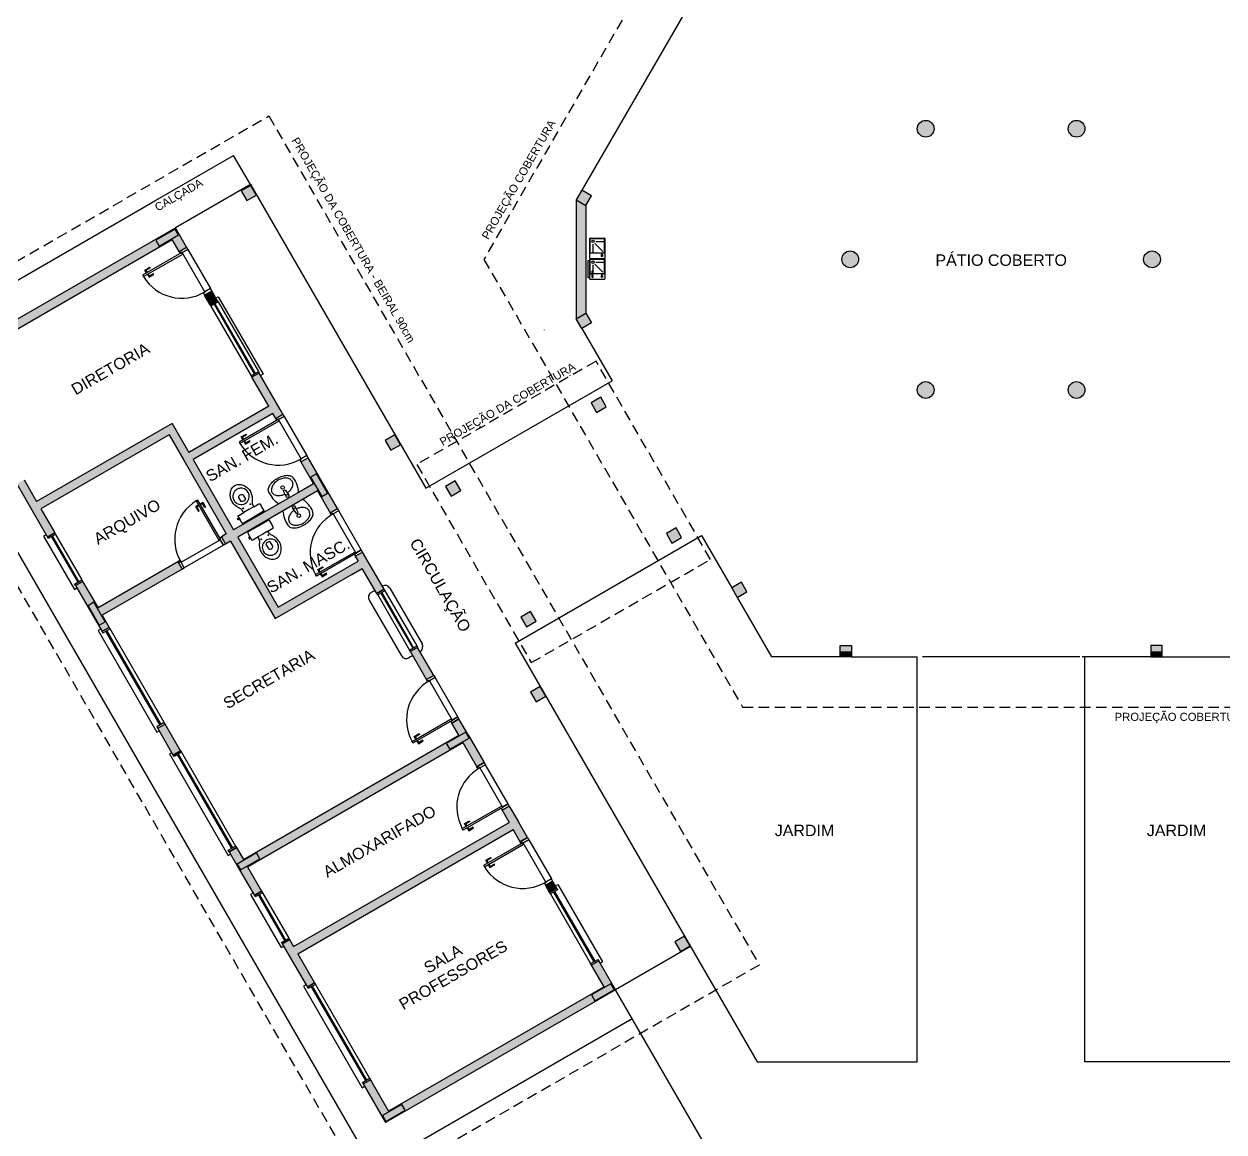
# Model space of a CAD drawing. Extents: x 247 to 523, y 32 to 113.
# Drawn here: x 450.01 to 471.48, y 50.44 to 70.27 of the extents above; entities that cross this region are included whole.
import ezdxf

# ---------------------------------------------------------------- set-up
doc = ezdxf.new("R2010")
doc.units = 0
doc.header["$LTSCALE"] = 0.005
doc.linetypes.add('HIDDEN', pattern=[9.525, 6.35, -3.175])
doc.linetypes.add('TRACEJADO_G', pattern=[0.375, 0.25, -0.125])
for name, color, linetype in [('A-COTAS', 1, 'CONTINUOUS'), ('A-JANEL', 3, 'CONTINUOUS'), ('A-PARED', 5, 'CONTINUOUS'), ('A-PARED-PISOS', 2, 'CONTINUOUS'), ('A-PAREDE', 5, 'CONTINUOUS'), ('A-PISOS', 2, 'CONTINUOUS'), ('A-PISOS-CTEL', 2, 'TRACEJADO_G'), ('A-PISOS-NIVEL', 1, 'CONTINUOUS'), ('A-PORTA', 3, 'CONTINUOUS'), ('A-PROJCOBERTURA', 7, 'HIDDEN'), ('A-SOLEIRA', 1, 'CONTINUOUS'), ('ARQ-ALV-CORTE', 5, 'CONTINUOUS'), ('ARQ-ESQ-VISTA1', 2, 'CONTINUOUS'), ('ARQ-TXT-1_050', 2, 'CONTINUOUS'), ('ARQ-TXT-1_075', 2, 'CONTINUOUS')]:
    doc.layers.add(name, color=color, linetype=linetype)
doc.styles.add('ESC-50-A20', font='arial.ttf', dxfattribs={"height": 0.1})

msp = doc.modelspace()

# ---------------------------------------------------------------- hatches: boundary and pattern name
at = {"layer": 'A-COTAS'}
h = msp.add_hatch(color=253, dxfattribs=at)
h.set_gradient(color1=(173, 173, 173), color2=(173, 173, 173))
h.paths.add_polyline_path([(474.95948, 64.9573), (474.84401, 64.9573), (474.82288, 64.92069), (474.95948, 64.84183)])
h.paths.add_polyline_path([(475.07495, 64.9573), (474.95948, 64.9573), (474.95948, 64.84183), (474.99609, 64.82069)])
h.paths.add_polyline_path([(474.95948, 65.07277), (474.95948, 64.9573), (475.07495, 64.9573), (475.09609, 64.9939)])
h.paths.add_polyline_path([(474.95948, 65.07277), (474.92288, 65.0939), (474.84401, 64.9573), (474.95948, 64.9573)])
h.paths.add_polyline_path([(475.07495, 67.1573), (474.95948, 67.1573), (474.95948, 67.04183), (475.09609, 67.12069)])
h.paths.add_polyline_path([(474.99609, 67.2939), (474.95948, 67.27277), (474.95948, 67.1573), (475.07495, 67.1573)])
h.paths.add_polyline_path([(474.95948, 67.27277), (474.82288, 67.1939), (474.84401, 67.1573), (474.95948, 67.1573)])
h.paths.add_polyline_path([(474.95948, 67.1573), (474.84401, 67.1573), (474.92288, 67.02069), (474.95948, 67.04183)])
h.paths.add_polyline_path([(472.31626, 71.9355), (472.29512, 71.9721), (472.17965, 71.9721), (472.17965, 71.85663)])
h.paths.add_polyline_path([(472.21626, 72.10871), (472.17965, 72.08757), (472.17965, 71.9721), (472.29512, 71.9721)])
h.paths.add_polyline_path([(472.17965, 72.08757), (472.04305, 72.00871), (472.06418, 71.9721), (472.17965, 71.9721)])
h.paths.add_polyline_path([(472.17965, 71.9721), (472.06418, 71.9721), (472.14305, 71.8355), (472.17965, 71.85663)])
h.paths.add_polyline_path([(470.3744, 73.0721), (470.2744, 73.0721), (470.2744, 72.9721), (470.3744, 72.9721)])
h.paths.add_polyline_path([(470.2744, 73.0721), (470.1744, 73.0721), (470.1744, 72.9721), (470.2744, 72.9721)])
h.paths.add_polyline_path([(470.2744, 73.1721), (470.1744, 73.1721), (470.1744, 73.0721), (470.2744, 73.0721)])
h.paths.add_polyline_path([(470.3744, 73.1721), (470.2744, 73.1721), (470.2744, 73.0721), (470.3744, 73.0721)])
h.paths.add_polyline_path([(464.81474, 73.0721), (464.71474, 73.0721), (464.71474, 72.9721), (464.81474, 72.9721)])
h.paths.add_polyline_path([(464.81474, 73.1721), (464.71474, 73.1721), (464.71474, 73.0721), (464.81474, 73.0721)])
h.paths.add_polyline_path([(464.71474, 73.1721), (464.61474, 73.1721), (464.61474, 73.0721), (464.71474, 73.0721)])
h.paths.add_polyline_path([(464.71474, 73.0721), (464.61474, 73.0721), (464.61474, 72.9721), (464.71474, 72.9721)])
h.paths.add_polyline_path([(462.92495, 71.9721), (462.80948, 71.9721), (462.80948, 71.85663), (462.84609, 71.8355)])
h.paths.add_polyline_path([(462.80948, 72.08757), (462.80948, 71.9721), (462.92495, 71.9721), (462.94609, 72.00871)])
h.paths.add_polyline_path([(462.80948, 72.08757), (462.77288, 72.10871), (462.69401, 71.9721), (462.80948, 71.9721)])
h.paths.add_polyline_path([(462.80948, 71.9721), (462.69401, 71.9721), (462.67288, 71.9355), (462.80948, 71.85663)])
h.paths.add_polyline_path([(460.14512, 67.1573), (460.02965, 67.1573), (460.02965, 67.04183), (460.06626, 67.02069)])
h.paths.add_polyline_path([(460.16626, 67.1939), (460.02965, 67.27277), (460.02965, 67.1573), (460.14512, 67.1573)])
h.paths.add_polyline_path([(460.02965, 67.27277), (459.99305, 67.2939), (459.91418, 67.1573), (460.02965, 67.1573)])
h.paths.add_polyline_path([(460.02965, 67.1573), (459.91418, 67.1573), (459.89305, 67.12069), (460.02965, 67.04183)])
h.paths.add_polyline_path([(460.14512, 64.9573), (460.02965, 64.9573), (460.02965, 64.84183), (460.16626, 64.92069)])
h.paths.add_polyline_path([(460.06626, 65.0939), (460.02965, 65.07277), (460.02965, 64.9573), (460.14512, 64.9573)])
h.paths.add_polyline_path([(460.02965, 65.07277), (459.89305, 64.9939), (459.91418, 64.9573), (460.02965, 64.9573)])
h.paths.add_polyline_path([(460.02965, 64.9573), (459.91418, 64.9573), (459.99305, 64.82069), (460.02965, 64.84183)])
h = msp.add_hatch(color=253, dxfattribs=at)
h.set_gradient(color1=(173, 173, 173), color2=(173, 173, 173))
h.paths.add_polyline_path([(464.94457, 66.0573, 0.4060998), (464.79873, 66.20724, 0.01389157), (464.79457, 66.0573, 0.01389157), (464.79873, 65.90735, 0.4060998)])
h.paths.add_polyline_path([(464.79457, 66.0573, -0.01389157), (464.79873, 66.20724, 0.14831685), (464.71474, 66.18429), (464.71474, 65.9303, 0.14831685), (464.79873, 65.90735, -0.01389157)])
h.paths.add_polyline_path([(464.71474, 66.18429, 0.25790103), (464.64457, 66.0573, 0.25790103), (464.71474, 65.9303)])
h.paths.add_polyline_path([(466.29457, 68.39557, 0.12459312), (466.27651, 68.46693, 0.0277885), (466.0168, 68.31699, 0.75635062)])
h.paths.add_polyline_path([(465.99457, 68.39557, 0.1387248), (466.0168, 68.31699, -0.0277885), (466.27651, 68.46693, 0.77842098)])
h.paths.add_polyline_path([(468.71263, 68.46693, 0.12459312), (468.69457, 68.39557, 0.75635062), (468.97234, 68.31699, 0.0277885)])
h.paths.add_polyline_path([(468.71263, 68.46693, -0.0277885), (468.97234, 68.31699, 0.1387248), (468.99457, 68.39557, 0.77842098)])
h.paths.add_polyline_path([(470.19457, 66.0573, 0.01389157), (470.1904, 66.20724, 0.4060998), (470.04457, 66.0573, 0.4060998), (470.1904, 65.90735, 0.01389157)])
h.paths.add_polyline_path([(470.2744, 66.18429), (470.2744, 65.9303, 0.25790103), (470.34457, 66.0573, 0.25790103)])
h.paths.add_polyline_path([(470.2744, 66.18429, 0.14831685), (470.1904, 66.20724, -0.01389157), (470.19457, 66.0573, -0.01389157), (470.1904, 65.90735, 0.14831685), (470.2744, 65.9303)])
h = msp.add_hatch(color=253, dxfattribs=at)
h.set_gradient(color1=(173, 173, 173), color2=(173, 173, 173))
h.paths.add_polyline_path([(453.89556, 67.28185), (453.99556, 67.10865), (454.16877, 67.20865), (454.06877, 67.38185)])
h = msp.add_hatch(color=253, dxfattribs=at)
h.set_gradient(color1=(173, 173, 173), color2=(173, 173, 173))
h.paths.add_polyline_path([(460.06626, 67.02069), (459.89305, 67.12069), (459.89305, 64.9939), (460.06626, 65.0939)])
h = msp.add_hatch(color=253, dxfattribs=at)
h.set_gradient(color1=(173, 173, 173), color2=(173, 173, 173))
h.paths.add_polyline_path([(452.66402, 66.41494), (452.78902, 66.19843), (452.91893, 66.27343), (452.71893, 66.61984), (448.60531, 64.24484), (448.88031, 63.76853), (449.01021, 63.84353), (448.81021, 64.18994)])
h.paths.add_polyline_path([(449.03221, 64.33543), (448.6858, 64.13543), (448.6258, 64.23935), (448.97221, 64.43935)], flags=16)
h.paths.add_polyline_path([(452.36703, 66.39935), (452.71344, 66.59935), (452.77344, 66.49543), (452.42703, 66.29543)], flags=16)
h = msp.add_hatch(color=253, dxfattribs=at)
h.set_gradient(color1=(173, 173, 173), color2=(173, 173, 173))
h.paths.add_polyline_path([(456.83221, 50.82543), (456.80221, 50.8774), (456.4558, 50.6774), (456.4858, 50.62543)])
h.paths.add_polyline_path([(456.80221, 50.8774), (456.77221, 50.92936), (456.4258, 50.72936), (456.4558, 50.6774)])
h.paths.add_polyline_path([(460.57344, 52.98543), (460.54344, 53.0374), (460.19703, 52.8374), (460.22703, 52.78543)])
h.paths.add_polyline_path([(460.54344, 53.0374), (460.51344, 53.08936), (460.16703, 52.88936), (460.19703, 52.8374)])
h.paths.add_polyline_path([(457.97344, 57.48877), (457.94344, 57.54073), (457.59703, 57.34073), (457.62703, 57.28877)])
h.paths.add_polyline_path([(457.94344, 57.54073), (457.91344, 57.59269), (457.56703, 57.39269), (457.59703, 57.34073)])
h.paths.add_polyline_path([(454.23221, 55.32877), (454.20221, 55.38073), (453.8558, 55.18073), (453.8858, 55.12877)])
h.paths.add_polyline_path([(454.20221, 55.38073), (454.17221, 55.43269), (453.8258, 55.23269), (453.8558, 55.18073)])
h.paths.add_polyline_path([(451.36059, 59.74456), (451.25666, 59.68456), (451.35666, 59.51135), (451.46059, 59.57135)])
h.paths.add_polyline_path([(451.26059, 59.91777), (451.15666, 59.85777), (451.25666, 59.68456), (451.36059, 59.74456)])
h.paths.add_polyline_path([(449.03221, 64.33543), (449.00221, 64.38739), (448.6558, 64.18739), (448.6858, 64.13543)])
h.paths.add_polyline_path([(449.00221, 64.38739), (448.97221, 64.43935), (448.6258, 64.23935), (448.6558, 64.18739)])
h.paths.add_polyline_path([(452.77344, 66.49543), (452.74344, 66.54739), (452.39703, 66.34739), (452.42703, 66.29543)])
h.paths.add_polyline_path([(452.74344, 66.54739), (452.71344, 66.59935), (452.36703, 66.39935), (452.39703, 66.34739)])
h = msp.add_hatch(color=253, dxfattribs=at)
h.set_gradient(color1=(173, 173, 173), color2=(173, 173, 173))
h.paths.add_polyline_path([(453.36893, 65.49401), (453.23902, 65.41901), (453.33902, 65.24581), (453.46893, 65.32081)])
h = msp.add_hatch(color=253, dxfattribs=at)
h.set_gradient(color1=(173, 173, 173), color2=(173, 173, 173))
h.paths.add_polyline_path([(454.08902, 63.94677), (454.21893, 64.02177), (454.64393, 63.28565), (454.51402, 63.21065), (454.46402, 63.29725), (453.03508, 62.47225), (453.76008, 61.21651), (455.18902, 62.04151), (454.96402, 62.43122), (455.09393, 62.50622), (455.61893, 61.5969), (455.48902, 61.5219), (455.26402, 61.91161), (453.83508, 61.08661), (454.56008, 59.83087), (455.98902, 60.65587), (455.93902, 60.74247), (456.06893, 60.81747), (456.45393, 60.15063), (456.32402, 60.07563), (456.06402, 60.52597), (454.50518, 59.62597), (453.70518, 61.01161), (453.61858, 60.96161), (453.54358, 61.09151), (453.63018, 61.14151), (452.60518, 62.91686), (450.31021, 61.59186), (450.56021, 61.15885), (450.43031, 61.08385), (449.88031, 62.03648), (450.01093, 62.11023), (450.23521, 61.72177), (452.66008, 63.12177), (452.96008, 62.60215), (454.38902, 63.42715)])
h = msp.add_hatch(color=253, dxfattribs=at)
h.set_gradient(color1=(173, 173, 173), color2=(173, 173, 173))
h.paths.add_polyline_path([(466.0168, 63.79761, 0.0277885), (466.27651, 63.64767, 0.12459312), (466.29457, 63.71903, 0.75635062)])
h.paths.add_polyline_path([(466.0168, 63.79761, 0.1387248), (465.99457, 63.71903, 0.77842098), (466.27651, 63.64767, -0.0277885)])
h = msp.add_hatch(color=253, dxfattribs=at)
h.set_gradient(color1=(173, 173, 173), color2=(173, 173, 173))
h.paths.add_polyline_path([(468.97234, 63.79761, 0.75635062), (468.69457, 63.71903, 0.12459312), (468.71263, 63.64767, 0.0277885)])
h.paths.add_polyline_path([(468.99457, 63.71903, 0.1387248), (468.97234, 63.79761, -0.0277885), (468.71263, 63.64767, 0.77842098)])
h = msp.add_hatch(color=253, dxfattribs=at)
h.set_gradient(color1=(173, 173, 173), color2=(173, 173, 173))
h.paths.add_polyline_path([(460.3295, 63.59013), (460.1563, 63.49013), (460.2563, 63.31693), (460.4295, 63.41693)])
h = msp.add_hatch(color=253, dxfattribs=at)
h.set_gradient(color1=(173, 173, 173), color2=(173, 173, 173))
h.paths.add_polyline_path([(456.47556, 62.81316), (456.57556, 62.63996), (456.74877, 62.73996), (456.64877, 62.91316)])
h = msp.add_hatch(color=253, dxfattribs=at)
h.set_gradient(color1=(173, 173, 173), color2=(173, 173, 173))
h.paths.add_polyline_path([(457.7267, 62.09014), (457.5535, 61.99014), (457.6535, 61.81694), (457.8267, 61.91694)])
h = msp.add_hatch(color=253, dxfattribs=at)
h.set_gradient(color1=(173, 173, 173), color2=(173, 173, 173))
h.paths.add_polyline_path([(461.67766, 61.2508), (461.50445, 61.1508), (461.60445, 60.9776), (461.77766, 61.0776)])
h = msp.add_hatch(color=253, dxfattribs=at)
h.set_gradient(color1=(173, 173, 173), color2=(173, 173, 173))
h.paths.add_polyline_path([(452.83915, 60.51161), (452.76415, 60.64151), (451.33521, 59.81651), (451.06021, 60.29283), (450.93031, 60.21783), (451.40531, 59.3951), (451.53521, 59.4701), (451.41021, 59.68661)])
h = msp.add_hatch(color=253, dxfattribs=at)
h.set_gradient(color1=(173, 173, 173), color2=(173, 173, 173))
h.paths.add_polyline_path([(462.84609, 60.27909), (462.75948, 60.22909), (462.85948, 60.05589), (462.94609, 60.10589)])
h.paths.add_polyline_path([(462.75948, 60.22909), (462.67288, 60.17909), (462.77288, 60.00589), (462.85948, 60.05589)])
h.paths.add_polyline_path([(464.81474, 59.14249), (464.61474, 59.14249), (464.61474, 59.04249), (464.81474, 59.04249)])
h = msp.add_hatch(color=253, dxfattribs=at)
h.set_gradient(color1=(173, 173, 173), color2=(173, 173, 173))
h.paths.add_polyline_path([(472.22965, 60.22909), (472.14305, 60.27909), (472.04305, 60.10589), (472.12965, 60.05589)])
h.paths.add_polyline_path([(472.31626, 60.17909), (472.22965, 60.22909), (472.12965, 60.05589), (472.21626, 60.00589)])
h.paths.add_polyline_path([(470.3744, 59.14249), (470.1744, 59.14249), (470.1744, 59.04249), (470.3744, 59.04249)])
h = msp.add_hatch(color=253, dxfattribs=at)
h.set_gradient(color1=(173, 173, 173), color2=(173, 173, 173))
h.paths.add_polyline_path([(459.07525, 59.75227), (458.90204, 59.65227), (459.00204, 59.47907), (459.17525, 59.57907)])
h = msp.add_hatch(color=253, dxfattribs=at)
h.set_gradient(color1=(173, 173, 173), color2=(173, 173, 173))
h.paths.add_polyline_path([(457.05393, 59.1114), (456.92402, 59.0364), (457.21402, 58.53411), (457.34393, 58.60911)])
h = msp.add_hatch(color=251, dxfattribs=at)
h.set_gradient(color1=(173, 173, 173), color2=(173, 173, 173))
h.paths.add_polyline_path([(464.81474, 59.04249), (464.61474, 59.04249), (464.61474, 58.94249), (464.81474, 58.94249)])
h = msp.add_hatch(color=253, dxfattribs=at)
h.set_gradient(color1=(173, 173, 173), color2=(173, 173, 173))
h.paths.add_polyline_path([(470.3744, 59.04249), (470.1744, 59.04249), (470.1744, 58.94249), (470.3744, 58.94249)])
h = msp.add_hatch(color=253, dxfattribs=at)
h.set_gradient(color1=(173, 173, 173), color2=(173, 173, 173))
h.paths.add_polyline_path([(459.07556, 58.30983), (459.17556, 58.13663), (459.34877, 58.23663), (459.24877, 58.40983)])
h = msp.add_hatch(color=253, dxfattribs=at)
h.set_gradient(color1=(173, 173, 173), color2=(173, 173, 173))
h.paths.add_polyline_path([(457.66402, 57.75469), (457.79393, 57.82969), (458.24393, 57.05026), (458.11402, 56.97526), (457.86402, 57.40828), (454.01021, 55.18328), (454.26271, 54.74593), (454.13281, 54.67093), (453.68156, 55.45252), (453.80396, 55.54051), (453.93521, 55.31318), (457.78902, 57.53818)])
h = msp.add_hatch(color=253, dxfattribs=at)
h.set_gradient(color1=(173, 173, 173), color2=(173, 173, 173))
h.paths.add_polyline_path([(452.53521, 57.73805), (452.40531, 57.66305), (452.68156, 57.18457), (452.81146, 57.25957)])
h = msp.add_hatch(color=253, dxfattribs=at)
h.set_gradient(color1=(173, 173, 173), color2=(173, 173, 173))
h.paths.add_polyline_path([(458.69393, 56.27084), (458.56402, 56.19584), (458.68902, 55.97933), (454.83521, 53.75433), (454.76271, 53.87991), (454.63281, 53.80491), (455.08031, 53.02981), (455.21021, 53.10481), (454.91021, 53.62443), (458.76402, 55.84943), (458.88902, 55.63292), (459.01893, 55.70792)])
h = msp.add_hatch(color=253, dxfattribs=at)
h.set_gradient(color1=(173, 173, 173), color2=(173, 173, 173))
h.paths.add_polyline_path([(459.46893, 54.9285), (459.33902, 54.8535), (459.41402, 54.7236), (459.54393, 54.7986)])
h = msp.add_hatch(color=253, dxfattribs=at)
h.set_gradient(color1=(173, 173, 173), color2=(173, 173, 173))
h.paths.add_polyline_path([(461.65556, 53.84114), (461.75556, 53.66793), (461.92877, 53.76793), (461.82877, 53.94114)])
h = msp.add_hatch(color=253, dxfattribs=at)
h.set_gradient(color1=(173, 173, 173), color2=(173, 173, 173))
h.paths.add_polyline_path([(460.16402, 53.42456), (460.29393, 53.49956), (460.59393, 52.97994), (456.48031, 50.60494), (456.08031, 51.29776), (456.20271, 51.38575), (456.53521, 50.80985), (460.38902, 53.03485)])
at = {"layer": 'ARQ-ALV-CORTE'}
h = msp.add_hatch(color=253, dxfattribs=at)
h.dxf.hatch_style = 1
h.paths.add_polyline_path([(455.34344, 62.04406), (455.23951, 61.98406), (455.33951, 61.81085), (455.44344, 61.87085)])
h.paths.add_polyline_path([(455.24344, 62.21727), (455.13951, 62.15727), (455.23951, 61.98406), (455.34344, 62.04406)])

# ---------------------------------------------------------------- linework, layer by layer
at = {"layer": 'A-COTAS', "color": 253}
msp.add_line((452.76415, 60.64151), (451.33521, 59.81651), dxfattribs=at)
at = {"layer": 'A-COTAS', "color": 251}
msp.add_lwpolyline([(453.8258, 55.23269), (453.8858, 55.12877), (454.23221, 55.32877), (454.17221, 55.43269)], close=True, dxfattribs=at)
at = {"layer": 'A-COTAS', "color": 253}
msp.add_circle((470.19457, 66.0573), 0.15, dxfattribs=at)
at = {"layer": 'A-JANEL', "color": 251}
for p, q in [((454.21893, 64.02177), (454.08902, 63.94677)), ((454.21893, 64.02177), (454.08902, 63.94677)), ((457.05393, 59.1114), (456.92402, 59.0364)), ((457.05393, 59.1114), (456.92402, 59.0364)), ((460.29393, 53.49956), (460.16402, 53.42456))]:
    msp.add_line(p, q, dxfattribs=at)
msp.add_arc((459.02626, 64.71523), 0.01, 180, 210, dxfattribs=at)
at = {"layer": 'A-PARED', "color": 251}
for p, q in [((448.60531, 64.24484), (452.71893, 66.61984)), ((452.91893, 66.27343), (452.71893, 66.61984)), ((448.81021, 64.18994), (452.66402, 66.41494)), ((452.78902, 66.19843), (452.66402, 66.41494)), ((452.78902, 66.19843), (452.91893, 66.27343)), ((452.78902, 66.19843), (452.91893, 66.27343)), ((453.23902, 65.41901), (453.36893, 65.49401)), ((453.23902, 65.41901), (453.36893, 65.49401)), ((453.46893, 65.32081), (453.36893, 65.49401)), ((453.33902, 65.24581), (453.23902, 65.41901)), ((453.33902, 65.24581), (453.46893, 65.32081)), ((454.59393, 63.37225), (454.21893, 64.02177)), ((454.38902, 63.42715), (454.08902, 63.94677)), ((452.66008, 63.12177), (450.23521, 61.72177)), ((452.60518, 62.91686), (450.31021, 61.59186)), ((452.60518, 62.91686), (452.86768, 62.4622)), ((452.66008, 63.12177), (452.96008, 62.60215)), ((452.86768, 62.4622), (453.63018, 61.14151)), ((450.01093, 62.11023, 1.88967), (450.23521, 61.72177)), ((449.88031, 62.03648), (450.43031, 61.08385, -0.84825)), ((450.31021, 61.59186), (450.56021, 61.15885)), ((453.70518, 61.01161), (454.50518, 59.62597)), ((453.83508, 61.08661), (454.56008, 59.83087)), ((455.93902, 60.74247), (456.06893, 60.81747)), ((455.93902, 60.74247), (456.06893, 60.81747)), ((456.45393, 60.15063), (456.06893, 60.81747)), ((452.76415, 60.64151), (452.83915, 60.51161)), ((454.56008, 59.83087), (455.98902, 60.65587)), ((452.83915, 60.51161), (451.41021, 59.68661)), ((454.50518, 59.62597), (456.06402, 60.52597)), ((455.87777, 60.41843), (456.06402, 60.52597)), ((456.32402, 60.07563), (456.06402, 60.52597)), ((450.93031, 60.21783, -0.84825), (451.40656, 59.39294)), ((451.06021, 60.29283, -0.84825), (451.33521, 59.81651)), ((456.32402, 60.07563), (456.45393, 60.15063)), ((451.41021, 59.68661), (451.53521, 59.4701)), ((457.34393, 58.60911), (457.05393, 59.1114)), ((457.21402, 58.53411), (456.92402, 59.0364)), ((457.21402, 58.53411), (457.34393, 58.60911)), ((457.66402, 57.75469), (457.79393, 57.82969)), ((457.95643, 57.54823), (457.79393, 57.82969)), ((457.78902, 57.53818), (457.66402, 57.75469)), ((457.95643, 57.54823), (458.24393, 57.05026)), ((453.93521, 55.31318), (457.78902, 57.53818)), ((454.01021, 55.18328), (457.86402, 57.40828)), ((457.86402, 57.40828), (458.11402, 56.97526)), ((458.11402, 56.97526), (458.24393, 57.05026)), ((458.56402, 56.19584), (458.69393, 56.27084)), ((458.69393, 56.27084), (458.85643, 55.98938)), ((458.56402, 56.19584), (458.68902, 55.97933)), ((454.83521, 53.75433), (458.68902, 55.97933)), ((454.91021, 53.62443), (458.76402, 55.84943)), ((458.88902, 55.63292), (458.76402, 55.84943)), ((459.01893, 55.70792), (458.85643, 55.98938)), ((458.88902, 55.63292), (459.01893, 55.70792)), ((453.68156, 55.45252), (453.84281, 55.17323)), ((453.81146, 55.52752), (453.93521, 55.31318)), ((454.01021, 55.18328), (454.26271, 54.74593, 0.72828)), ((453.84281, 55.17323), (454.13281, 54.67093, 0.72828)), ((459.33902, 54.8535), (459.46893, 54.9285)), ((459.41402, 54.7236), (459.33902, 54.8535)), ((459.54393, 54.7986), (459.46893, 54.9285)), ((454.63281, 53.80491, 0.72828), (455.08031, 53.02981)), ((454.76271, 53.87991, 0.72828), (454.83521, 53.75433)), ((454.91021, 53.62443), (455.21021, 53.10481)), ((460.59393, 52.97994), (460.29393, 53.49956)), ((460.38902, 53.03485), (460.16402, 53.42456)), ((460.38902, 53.03485), (456.53521, 50.80985)), ((460.59393, 52.97994), (456.48031, 50.60494)), ((456.21021, 51.37276), (456.53521, 50.80985)), ((456.08031, 51.29776), (456.48031, 50.60494))]:
    msp.add_line(p, q, dxfattribs=at)
for points in [[(453.89556, 67.28185), (453.99556, 67.10865), (454.16877, 67.20865), (454.06877, 67.38185)], [(456.47556, 62.81316), (456.57556, 62.63996), (456.74877, 62.73996), (456.64877, 62.91316)], [(459.07556, 58.30983), (459.17556, 58.13663), (459.34877, 58.23663), (459.24877, 58.40983)], [(461.65556, 53.84114), (461.75556, 53.66793), (461.92877, 53.76793), (461.82877, 53.94114)]]:
    msp.add_lwpolyline(points, close=True, dxfattribs=at)
at = {"layer": 'A-PARED-PISOS', "color": 251}
for p, q in [((454.06127, 67.39484), (452.71893, 66.61984)), ((454.06127, 67.39484), (457.19877, 61.96053)), ((458.79877, 59.18925), (461.93627, 53.75494)), ((461.93627, 53.75494), (460.59393, 52.97994))]:
    msp.add_line(p, q, dxfattribs=at)
at = {"layer": 'A-PAREDE', "color": 251}
for p, q in [((453.46893, 65.32081), (453.33902, 65.24581)), ((453.46893, 65.32081), (453.33902, 65.24581)), ((454.21893, 64.02177), (454.08902, 63.94677)), ((454.21893, 64.02177), (454.08902, 63.94677)), ((450.43031, 61.08385, -0.84825), (450.56021, 61.15885, -0.84825)), ((450.56021, 61.15885, -0.84825), (450.43031, 61.08385, -0.84825)), ((450.93031, 60.21783, -0.84825), (451.06021, 60.29283, -0.84825)), ((451.06021, 60.29283, -0.84825), (450.93031, 60.21783, -0.84825)), ((456.45393, 60.15063), (456.32402, 60.07563)), ((456.45393, 60.15063), (456.32402, 60.07563)), ((451.53521, 59.4701), (451.40531, 59.3951)), ((451.40531, 59.3951), (451.53521, 59.4701)), ((451.53521, 59.4701), (451.40531, 59.3951)), ((457.05393, 59.1114), (456.92402, 59.0364)), ((457.05393, 59.1114), (456.92402, 59.0364)), ((457.34393, 58.60911), (457.21402, 58.53411)), ((457.79393, 57.82969), (457.66402, 57.75469)), ((452.53521, 57.73805), (452.40531, 57.66305)), ((452.40531, 57.66305), (452.53521, 57.73805)), ((452.53521, 57.73805), (452.40531, 57.66305)), ((452.68156, 57.18457), (452.40531, 57.66305)), ((452.81146, 57.25957), (452.53521, 57.73805)), ((452.81146, 57.25957), (452.68156, 57.18457)), ((452.68156, 57.18457), (452.81146, 57.25957)), ((452.81146, 57.25957), (452.68156, 57.18457)), ((458.24393, 57.05026), (458.11402, 56.97526)), ((458.69393, 56.27084), (458.56402, 56.19584)), ((459.01893, 55.70792), (458.88902, 55.63292)), ((453.81146, 55.52752), (453.68156, 55.45252)), ((453.68156, 55.45252), (453.81146, 55.52752)), ((453.81146, 55.52752), (453.68156, 55.45252)), ((459.46893, 54.9285), (459.33902, 54.8535)), ((459.54393, 54.7986), (459.41402, 54.7236)), ((459.54393, 54.7986), (459.41402, 54.7236)), ((459.54393, 54.7986), (459.41402, 54.7236)), ((454.13281, 54.67093), (454.26271, 54.74593)), ((454.26271, 54.74593), (454.13281, 54.67093)), ((454.63281, 53.80491), (454.76271, 53.87991)), ((454.76271, 53.87991), (454.63281, 53.80491)), ((460.29393, 53.49956), (460.16402, 53.42456)), ((455.21021, 53.10481), (455.08031, 53.02981)), ((455.08031, 53.02981), (455.21021, 53.10481)), ((455.21021, 53.10481), (455.08031, 53.02981)), ((456.21021, 51.37276), (456.08031, 51.29776)), ((456.08031, 51.29776), (456.21021, 51.37276)), ((456.21021, 51.37276), (456.08031, 51.29776))]:
    msp.add_line(p, q, dxfattribs=at)
for points in [[(460.06626, 65.0939), (460.16626, 64.92069), (459.99305, 64.82069), (459.89305, 64.9939)], [(460.06626, 65.0939), (460.16626, 64.92069), (459.99305, 64.82069), (459.89305, 64.9939)], [(460.3295, 63.59013), (460.1563, 63.49013), (460.2563, 63.31693), (460.4295, 63.41693)], [(457.7267, 62.09014), (457.5535, 61.99014), (457.6535, 61.81694), (457.8267, 61.91694)], [(461.67766, 61.2508), (461.50445, 61.1508), (461.60445, 60.9776), (461.77766, 61.0776)], [(462.94609, 60.10589), (462.84609, 60.27909), (462.67288, 60.17909), (462.77288, 60.00589)], [(462.94609, 60.10589), (462.84609, 60.27909), (462.67288, 60.17909), (462.77288, 60.00589)], [(451.15666, 59.85777), (451.35666, 59.51135), (451.46059, 59.57135), (451.26059, 59.91777)], [(459.07525, 59.75227), (458.90204, 59.65227), (459.00204, 59.47907), (459.17525, 59.57907)], [(464.61474, 59.14249), (464.81474, 59.14249), (464.81474, 58.94249), (464.61474, 58.94249)], [(464.61474, 59.14249), (464.81474, 59.14249), (464.81474, 58.94249), (464.61474, 58.94249)], [(470.3744, 59.14249), (470.1744, 59.14249), (470.1744, 58.94249), (470.3744, 58.94249)], [(470.3744, 59.14249), (470.1744, 59.14249), (470.1744, 58.94249), (470.3744, 58.94249)], [(457.56703, 57.39269), (457.62703, 57.28877), (457.97344, 57.48877), (457.91344, 57.59269)], [(460.16703, 52.88936), (460.22703, 52.78543), (460.57344, 52.98543), (460.51344, 53.08936)], [(456.4258, 50.72936), (456.4858, 50.62543), (456.83221, 50.82543), (456.77221, 50.92936)]]:
    msp.add_lwpolyline(points, close=True, dxfattribs=at)
for centre in [(466.14457, 68.39557), (466.14457, 68.39557), (468.84457, 68.39557), (468.84457, 68.39557), (464.79457, 66.0573), (464.79457, 66.0573), (470.19457, 66.0573), (466.14457, 63.71903), (466.14457, 63.71903), (468.84457, 63.71903), (468.84457, 63.71903)]:
    msp.add_circle(centre, 0.15, dxfattribs=at)
at = {"layer": 'A-PISOS', "color": 251}
for p, q in [((452.35398, 67.10196), (453.76127, 67.91446)), ((454.06127, 67.39484), (453.76127, 67.91446)), ((447.78569, 64.46446), (452.35398, 67.10196)), ((447.78569, 64.46446), (456.26069, 49.78533)), ((457.19877, 61.96053), (460.53297, 63.88553)), ((458.79877, 59.18925), (462.13297, 61.11425)), ((460.89393, 52.46033), (456.26069, 49.78533)), ((460.89393, 52.46033), (460.82898, 52.42283)), ((460.89393, 52.46033), (460.82898, 52.42283))]:
    msp.add_line(p, q, dxfattribs=at)
at = {"layer": 'A-PISOS-CTEL', "color": 251, "linetype": 'TRACEJADO_G', "ltscale": 150}
for points in [[(472.12192, 74.0721), (462.86722, 74.0721), (458.23987, 66.0573), (462.86722, 58.04249), (472.12192, 58.04249), (476.74927, 66.0573)], [(447.37588, 64.57427), (454.39069, 68.62427), (463.16569, 53.42552), (456.15088, 49.37552)]]:
    msp.add_lwpolyline(points, close=True, dxfattribs=at)
msp.add_lwpolyline([(459.08712, 58.83779), (462.29287, 60.68527), (460.24607, 64.23447), (457.04032, 62.387), (459.08712, 58.83779)], dxfattribs=at)
at = {"layer": 'A-PISOS-NIVEL', "color": 251}
for p, q in [((462.67288, 71.9355), (459.99305, 67.2939)), ((459.99305, 64.82069), (460.53297, 63.88553)), ((462.13297, 61.11425), (462.67288, 60.17909)), ((462.77288, 60.00589), (463.38683, 58.94249)), ((464.61474, 58.94249), (463.38683, 58.94249)), ((464.81474, 58.94249), (465.99457, 58.94247)), ((465.99457, 51.69249), (465.99457, 58.94247)), ((468.90457, 58.94249), (466.08457, 58.94249)), ((468.99457, 58.94249), (468.94457, 58.94249)), ((468.99457, 51.69249), (468.99457, 58.94249)), ((470.1744, 58.94249), (468.99457, 58.94249)), ((470.3744, 58.94249), (471.6023, 58.94249)), ((461.93627, 53.75494), (463.12703, 51.69249)), ((462.23213, 50.14249), (460.59393, 52.97994)), ((463.12703, 51.69249), (465.99457, 51.69249)), ((471.86999, 51.69249), (468.99457, 51.69249))]:
    msp.add_line(p, q, dxfattribs=at)
for centre, start, end in [((459.32626, 64.79562), 180, 210), ((459.77469, 63.97891), 300.000015, 30)]:
    msp.add_arc(centre, 0.01, start, end, dxfattribs=at)
at = {"layer": 'A-PORTA', "color": 251}
for p, q in [((452.94143, 66.23446), (452.84184, 66.17696)), ((456.04643, 60.85644), (455.94684, 60.79894)), ((457.77143, 57.86866), (457.67184, 57.81116)), ((458.67143, 56.30981), (458.57184, 56.25231)), ((459.04143, 55.66895), (458.94184, 55.61145))]:
    msp.add_line(p, q, dxfattribs=at)
for points in [[(452.83501, 66.17879), (452.13352, 65.77379), (452.14852, 65.74781), (452.85001, 66.15281)], [(452.83684, 66.18562), (452.80652, 66.16812), (452.78902, 66.19843), (452.91893, 66.27343), (452.94143, 66.23446), (452.84184, 66.17696)], [(452.1933, 65.86026), (452.2158, 65.82129), (452.20281, 65.81379), (452.17281, 65.86575), (452.25941, 65.91575), (452.26691, 65.90276)], [(452.2533, 65.75634), (452.2308, 65.79531), (452.21781, 65.78781), (452.24781, 65.73585), (452.33441, 65.78585), (452.32691, 65.79884)], [(453.25184, 65.46682), (453.22152, 65.44932), (453.23902, 65.41901), (453.36893, 65.49401), (453.34643, 65.53298), (453.24684, 65.47548)], [(455.94501, 60.79211), (455.24352, 60.38711), (455.22852, 60.4131), (455.93001, 60.8181)], [(455.95184, 60.79028), (455.92152, 60.77278), (455.93902, 60.74247), (456.06893, 60.81747), (456.04643, 60.85644), (455.94684, 60.79894)], [(452.81196, 60.6287), (452.79446, 60.65901), (452.76415, 60.64151), (452.83915, 60.51161), (452.87812, 60.53411), (452.82062, 60.6337)], [(455.3483, 60.39564), (455.3258, 60.43461), (455.31281, 60.42711), (455.34281, 60.37515), (455.42941, 60.42515), (455.42191, 60.43814)], [(457.26184, 58.5213), (457.23152, 58.5038), (457.21402, 58.53411), (457.34393, 58.60911), (457.36643, 58.57014), (457.26684, 58.51264)], [(457.67001, 57.80433), (456.96852, 57.39933), (456.95352, 57.42531), (457.65501, 57.83031)], [(457.67684, 57.8025), (457.64652, 57.785), (457.66402, 57.75469), (457.79393, 57.82969), (457.77143, 57.86866), (457.67184, 57.81116)], [(457.0133, 57.51178), (457.0358, 57.47281), (457.02281, 57.46531), (456.99281, 57.51727), (457.07941, 57.56727), (457.08691, 57.55428)], [(457.0733, 57.40786), (457.0508, 57.44683), (457.03781, 57.43933), (457.06781, 57.38737), (457.15441, 57.43737), (457.14691, 57.45036)], [(458.16184, 56.96245), (458.13152, 56.94495), (458.11402, 56.97526), (458.24393, 57.05026), (458.26643, 57.01129), (458.16684, 56.95379)], [(458.57001, 56.24548), (457.86852, 55.84048), (457.85352, 55.86646), (458.55501, 56.27146)], [(458.57684, 56.24365), (458.54652, 56.22615), (458.56402, 56.19584), (458.69393, 56.27084), (458.67143, 56.30981), (458.57184, 56.25231)], [(457.9133, 55.95293), (457.9358, 55.91396), (457.92281, 55.90646), (457.89281, 55.95842), (457.97941, 56.00842), (457.98691, 55.99543)], [(457.9733, 55.84901), (457.9508, 55.88798), (457.93781, 55.88048), (457.96781, 55.82852), (458.05441, 55.87852), (458.04691, 55.89151)], [(458.93501, 55.61328), (458.23352, 55.20828), (458.24852, 55.1823), (458.95001, 55.5873)], [(458.93684, 55.62011), (458.90652, 55.60261), (458.88902, 55.63292), (459.01893, 55.70792), (459.04143, 55.66895), (458.94184, 55.61145)], [(458.2933, 55.29475), (458.3158, 55.25578), (458.30281, 55.24828), (458.27281, 55.30024), (458.35941, 55.35024), (458.36691, 55.33725)], [(458.3533, 55.19083), (458.3308, 55.2298), (458.31781, 55.2223), (458.34781, 55.17034), (458.43441, 55.22034), (458.42691, 55.23333)], [(459.35184, 54.90131), (459.32152, 54.88381), (459.33902, 54.8535), (459.46893, 54.9285), (459.44643, 54.96747), (459.34684, 54.90997)]]:
    msp.add_lwpolyline(points, close=True, dxfattribs=at)
for centre, start, end in [((452.83505, 66.16567, 0.02), 211.326752, 300.821588), ((453.51081, 61.04549, 0.02), 121.326752, 210.821588), ((455.93366, 60.79872, 0.02), 119.178412, 208.673248), ((457.65866, 57.81093, 0.02), 119.178412, 208.673248), ((458.55866, 56.25208, 0.02), 119.178412, 208.673248), ((458.93505, 55.60016, 0.02), 211.326752, 300.821588)]:
    msp.add_arc(centre, 0.80369, start, end, dxfattribs=at)
at = {"layer": 'A-PROJCOBERTURA', "color": 251, "ltscale": 7.5}
msp.add_arc((459.02626, 64.71523), 0.01, 180, 210, dxfattribs=at)
at = {"layer": 'A-SOLEIRA', "color": 251}
for p, q in [((456.29141, 60.13212), (456.22417, 60.09329)), ((456.42132, 60.20712), (456.42132, 60.20712)), ((456.55792, 60.17052), (457.13292, 59.17459)), ((456.18756, 59.95669), (456.76256, 58.96076)), ((456.96641, 58.96299), (456.89917, 58.92416)), ((457.09632, 59.03799), (457.09632, 59.03799))]:
    msp.add_line(p, q, dxfattribs=at)
for points in [[(452.36703, 66.39935), (452.42703, 66.29543), (452.77344, 66.49543), (452.71344, 66.59935)], [(452.84184, 66.17696), (452.94143, 66.23446), (453.34643, 65.53298), (453.24684, 65.47548)], [(455.94684, 60.79894), (456.04643, 60.85644), (455.64143, 61.55793), (455.54184, 61.50043)], [(453.52211, 61.0387), (453.57961, 60.93911), (452.87812, 60.53411), (452.82062, 60.6337)], [(457.67184, 57.81116), (457.77143, 57.86866), (457.36643, 58.57014), (457.26684, 58.51264)], [(458.57184, 56.25231), (458.67143, 56.30981), (458.26643, 57.01129), (458.16684, 56.95379)], [(458.94184, 55.61145), (459.04143, 55.66895), (459.44643, 54.96747), (459.34684, 54.90997)]]:
    msp.add_lwpolyline(points, close=True, dxfattribs=at)
for centre, start, end in [((456.47132, 60.12052), 30, 120), ((456.27417, 60.00669), 120, 210), ((457.04632, 59.12459), 300, 30), ((456.84917, 59.01076), 210, 300)]:
    msp.add_arc(centre, 0.1, start, end, dxfattribs=at)
at = {"layer": 'ARQ-ALV-CORTE', "color": 251}
for p, q in [((459.89305, 67.12069), (459.89305, 64.9939)), ((460.06626, 67.02069), (460.06626, 65.0939)), ((460.13293, 66.07855), (460.13293, 66.42855)), ((460.14293, 66.43855), (460.39293, 66.43855)), ((460.14293, 66.17855), (460.14293, 66.41855)), ((460.15293, 66.42855), (460.38293, 66.42855)), ((460.24293, 66.37855), (460.38293, 66.37855)), ((460.39293, 66.41855), (460.39293, 66.17855)), ((460.40293, 66.42855), (460.40293, 66.07855)), ((460.38293, 66.16855), (460.15293, 66.16855)), ((460.19293, 66.17855), (460.19293, 66.32855)), ((460.36597, 66.19815), (460.22455, 66.33958)), ((460.34845, 66.13199), (460.34336, 66.14724)), ((460.36154, 66.14855), (460.34431, 66.14855)), ((460.36249, 66.14724), (460.3574, 66.13199)), ((460.10293, 65.72755), (460.10293, 66.03755)), ((460.10293, 66.03755), (460.13293, 66.03755)), ((460.13293, 66.03755), (460.13293, 66.05755)), ((460.13293, 65.72755), (460.13293, 66.03755)), ((460.39293, 66.06855), (460.14293, 66.06855)), ((460.14293, 66.06755), (460.39293, 66.06755)), ((460.14293, 65.80755), (460.14293, 66.04755)), ((460.15293, 66.05755), (460.38293, 66.05755)), ((460.19293, 65.80755), (460.19293, 65.95755)), ((460.36597, 65.82715), (460.22455, 65.96858)), ((460.24293, 66.00755), (460.38293, 66.00755)), ((460.39293, 66.04755), (460.39293, 65.80755)), ((460.40293, 66.05755), (460.40293, 65.70755)), ((460.13293, 65.72755), (460.10293, 65.72755)), ((460.13293, 65.70755), (460.13293, 65.72755)), ((460.17793, 65.79755), (460.15293, 65.79755)), ((460.17793, 65.74755), (460.17793, 65.84755)), ((460.18793, 65.74755), (460.18793, 65.84755)), ((460.38293, 65.79755), (460.18793, 65.79755)), ((460.34845, 65.76099), (460.34336, 65.77624)), ((460.36154, 65.77755), (460.34431, 65.77755)), ((460.36249, 65.77624), (460.3574, 65.76099)), ((460.39293, 65.69755), (460.14293, 65.69755)), ((454.38902, 63.42715), (452.96008, 62.60215)), ((454.38902, 63.42715), (454.20277, 63.31962)), ((454.64393, 63.28565), (454.59393, 63.37225)), ((454.46402, 63.29725), (453.03508, 62.47225)), ((454.51402, 63.21065), (454.46402, 63.29725)), ((454.51402, 63.21065), (454.64393, 63.28565)), ((454.51402, 63.21065), (454.64393, 63.28565)), ((454.66643, 63.24668), (454.56684, 63.18918)), ((454.96402, 62.43122), (455.09393, 62.50622)), ((454.96402, 62.43122), (455.09393, 62.50622)), ((455.61893, 61.5969), (455.09393, 62.50622)), ((453.03508, 62.47225), (453.76008, 61.21651)), ((454.96402, 62.43122), (455.18902, 62.04151)), ((454.77237, 62.12401), (454.80999, 62.08731)), ((454.80999, 62.08731), (454.82297, 62.03637)), ((455.18902, 62.04151), (453.76008, 61.21651)), ((455.26402, 61.91161), (453.83508, 61.08661)), ((454.45146, 61.88031), (454.43848, 61.93124)), ((454.65029, 61.91512), (454.68147, 61.93312)), ((454.65029, 61.91512), (454.70161, 61.80824)), ((454.68147, 61.93312), (454.74837, 61.83524)), ((455.18902, 62.04151), (455.00277, 61.93398)), ((455.26402, 61.91161), (455.07777, 61.80407)), ((455.26402, 61.91161), (455.48902, 61.5219)), ((454.91637, 61.52625), (454.86506, 61.63313)), ((454.8852, 61.50825), (454.81829, 61.60613)), ((454.8852, 61.50825), (454.91637, 61.52625)), ((455.11417, 61.56046), (455.07654, 61.59716)), ((455.12714, 61.50952), (455.11417, 61.56046)), ((455.48902, 61.5219), (455.61893, 61.5969)), ((455.48902, 61.5219), (455.61893, 61.5969)), ((454.75563, 61.35346), (454.79326, 61.31675)), ((453.57961, 60.93911), (453.52211, 61.0387)), ((453.63018, 61.14151), (453.54358, 61.09151)), ((453.54358, 61.09151), (453.61858, 60.96161)), ((453.70518, 61.01161), (453.61858, 60.96161)), ((455.93902, 60.74247), (455.98902, 60.65587))]:
    msp.add_line(p, q, dxfattribs=at)
for points in [[(460.06626, 67.02069), (460.16626, 67.1939), (459.99305, 67.2939), (459.89305, 67.12069)], [(460.06626, 67.02069), (460.16626, 67.1939), (459.99305, 67.2939), (459.89305, 67.12069)], [(454.56001, 63.19101), (453.85852, 62.78601), (453.87352, 62.76002), (454.57501, 63.16502)], [(454.56184, 63.19784), (454.53152, 63.18034), (454.51402, 63.21065), (454.64393, 63.28565), (454.66643, 63.24668), (454.56684, 63.18918)], [(454.56684, 63.18918), (454.66643, 63.24668), (455.07143, 62.54519), (454.97184, 62.48769)], [(453.9183, 62.87248), (453.9408, 62.83351), (453.92781, 62.82601), (453.89781, 62.87797), (453.98441, 62.92797), (453.99191, 62.91498)], [(453.9783, 62.76855), (453.9558, 62.80752), (453.94281, 62.80002), (453.97281, 62.74806), (454.05941, 62.79806), (454.05191, 62.81105)], [(454.97684, 62.47903), (454.94652, 62.46153), (454.96402, 62.43122), (455.09393, 62.50622), (455.07143, 62.54519), (454.97184, 62.48769)], [(455.13951, 62.15727), (455.33951, 61.81085), (455.44344, 61.87085), (455.24344, 62.21727)], [(453.10148, 61.62724), (453.14045, 61.64974), (453.13295, 61.66273), (453.08099, 61.63273), (453.13099, 61.54613), (453.14398, 61.55363)], [(453.52394, 61.04553), (453.11894, 61.74701), (453.09295, 61.73201), (453.49795, 61.03053)], [(453.20541, 61.68724), (453.16644, 61.66474), (453.15894, 61.67773), (453.2109, 61.70773), (453.2609, 61.62113), (453.24791, 61.61363)], [(455.53684, 61.50909), (455.50652, 61.49159), (455.48902, 61.5219), (455.61893, 61.5969), (455.64143, 61.55793), (455.54184, 61.50043)], [(453.53077, 61.0437), (453.51327, 61.07401), (453.54358, 61.09151), (453.61858, 60.96161), (453.57961, 60.93911), (453.52211, 61.0387)], [(455.2883, 60.49957), (455.3108, 60.4606), (455.29781, 60.4531), (455.26781, 60.50506), (455.35441, 60.55506), (455.36191, 60.54207)]]:
    msp.add_lwpolyline(points, close=True, dxfattribs=at)
for points in [[(454.39086, 61.88626), (454.38072, 61.9364, -0.10593515), (454.4063, 62.00978, -0.0695679), (454.45914, 62.07442, -0.05578716), (454.54281, 62.13607, -0.05578716), (454.63804, 62.17771, -0.0695679), (454.72044, 62.19115, -0.10593515), (454.79679, 62.17661), (454.83513, 62.14276)], [(454.68079, 61.8516, -0.04978973), (454.624, 61.83092, -0.08069032), (454.55359, 61.82466, -0.10704708), (454.48908, 61.8436), (454.45146, 61.88031)], [(454.73049, 61.29801), (454.76884, 61.26415, 0.10593515), (454.84518, 61.24961, 0.0695679), (454.92758, 61.26306, 0.05578716), (455.02281, 61.30469, 0.05578716), (455.10648, 61.36635, 0.0695679), (455.15933, 61.43098, 0.10593515), (455.18491, 61.50437), (455.17476, 61.55451)], [(454.84544, 61.56642, 0.04978973), (454.79914, 61.52758, 0.08069032), (454.75851, 61.46973, 0.10704708), (454.74266, 61.4044), (454.75563, 61.35346)]]:
    msp.add_lwpolyline(points, format="xyb", dxfattribs=at)
for points in [[(453.78211, 62.00981, -0.18200411), (453.88771, 62.0269, -0.09829789), (453.97631, 61.99145, -0.08516558), (454.03839, 61.93491, -0.08647973), (454.07666, 61.86463, -0.06786777), (454.09261, 61.79301, -0.06199018), (454.09166, 61.72665, 0.06077851), (454.09431, 61.69007, 0.02379604), (454.10041, 61.6705), (454.12037, 61.62948), (454.21063, 61.68159, -0.42421709), (454.23572, 61.67414), (454.24697, 61.65465), (454.26197, 61.62867), (454.29847, 61.56545, -0.41803573), (454.2919, 61.54088), (454.11261, 61.43736), (453.93333, 61.33385, -0.41803573), (453.90876, 61.34045), (453.87226, 61.40367), (453.8623, 61.39792), (453.8638, 61.39532), (453.84994, 61.38732), (453.84094, 61.40291), (453.83194, 61.4185), (453.8458, 61.4265), (453.8473, 61.4239), (453.85726, 61.42965), (453.84601, 61.44914, -0.42421709), (453.85209, 61.47459), (453.94235, 61.52671), (453.91681, 61.5645, 0.02379604), (453.90292, 61.57957, 0.06077851), (453.87256, 61.60015, -0.06199018), (453.81461, 61.63251, -0.06786777), (453.76056, 61.68213, -0.08647973), (453.71883, 61.75041, -0.08516558), (453.70091, 61.83245, -0.09829789), (453.71451, 61.9269, -0.18200411)], [(453.90859, 61.85074, -0.27698396), (453.93215, 61.83893), (453.97465, 61.76532, -0.39325843), (453.89757, 61.72082), (453.85507, 61.79443, -0.27698396), (453.85663, 61.82074, -0.2)], [(454.53311, 60.70904, 0.18200411), (454.60071, 60.79195, 0.09829789), (454.61431, 60.8864, 0.08516558), (454.59639, 60.96843, 0.08647973), (454.55466, 61.03671, 0.06786777), (454.50061, 61.08633, 0.06199018), (454.44266, 61.1187, -0.06077851), (454.41231, 61.13928, -0.02379604), (454.39841, 61.15435), (454.37287, 61.19214), (454.46313, 61.24425, 0.42421709), (454.46922, 61.26971), (454.45797, 61.28919), (454.44297, 61.31517), (454.40647, 61.37839, 0.41803573), (454.3819, 61.38499), (454.20261, 61.28148), (454.02333, 61.17797, 0.41803573), (454.01676, 61.15339), (454.05326, 61.09017), (454.0433, 61.08442), (454.0418, 61.08702), (454.02794, 61.07902), (454.03694, 61.06343), (454.04594, 61.04784), (454.0598, 61.05584), (454.0583, 61.05844), (454.06826, 61.06419), (454.07951, 61.04471, 0.42421709), (454.10459, 61.03725), (454.19485, 61.08936), (454.21481, 61.04835, -0.02379604), (454.22092, 61.02878, -0.06077851), (454.22356, 60.9922, 0.06199018), (454.22261, 60.92583, 0.06786777), (454.23856, 60.85421, 0.08647973), (454.27683, 60.78393, 0.08516558), (454.33891, 60.7274, 0.09829789), (454.42751, 60.69195, 0.18200411)], [(454.45859, 60.89811, 0.27698396), (454.46015, 60.92441), (454.41765, 60.99802, 0.39325843), (454.34057, 60.95352), (454.38307, 60.87991, 0.27698396), (454.40663, 60.86811, 0.2)]]:
    msp.add_lwpolyline(points, format="xyb", close=True, dxfattribs=at)
for points in [[(454.12037, 61.62948), (454.03136, 61.57809), (453.94235, 61.52671)], [(453.8623, 61.39792), (453.8473, 61.4239)], [(453.85726, 61.42965), (453.87226, 61.40367)], [(454.0433, 61.08442), (454.0583, 61.05844)], [(454.06826, 61.06419), (454.05326, 61.09017)], [(454.37287, 61.19214), (454.28386, 61.14075), (454.19485, 61.08936)]]:
    msp.add_lwpolyline(points, dxfattribs=at)
for centre, radius in [((460.19293, 66.37855), 0.02232), ((460.35293, 66.11855), 0.01416), ((460.19293, 66.00755), 0.02232), ((460.35293, 66.11855), 0.00596), ((460.35293, 65.74755), 0.01416), ((460.35293, 65.74755), 0.00596), ((454.63744, 61.97217), 0.03126), ((454.72499, 61.82174), 0.027), ((454.06256, 61.67405), 0.0075), ((454.84168, 61.61963), 0.027), ((453.93266, 61.59905), 0.0075), ((454.92818, 61.4686), 0.03126), ((454.25266, 61.04479), 0.0075), ((454.38256, 61.11979), 0.0075)]:
    msp.add_circle(centre, radius, dxfattribs=at)
for centre, radius, start, end in [((460.14293, 66.42855), 0.01, 90, 180), ((460.15293, 66.41855), 0.01, 90, 180), ((460.38293, 66.41855), 0.01, 0, 90), ((460.39293, 66.42855), 0.01, 0, 90), ((460.15293, 66.17855), 0.01, 180, 270), ((460.34431, 66.14755), 0.001, 90, 198.434949), ((460.36154, 66.14755), 0.001, 341.565051, 90), ((460.38293, 66.17855), 0.01, 270, 0), ((460.14293, 66.07855), 0.01, 180, 270), ((460.14293, 66.05755), 0.01, 90, 180), ((460.15293, 66.04755), 0.01, 90, 180), ((460.38293, 66.04755), 0.01, 0, 90), ((460.39293, 66.07855), 0.01, 270, 0), ((460.39293, 66.05755), 0.01, 0, 90), ((460.14293, 65.70755), 0.01, 180, 270), ((460.15293, 65.80755), 0.01, 180, 270), ((460.18293, 65.74755), 0.01468, 109.9134, 70.0866), ((460.18293, 65.84755), 0.005, 0, 180), ((460.18293, 65.74755), 0.00499, 180, 0), ((460.34431, 65.77655), 0.001, 90, 198.434949), ((460.36154, 65.77655), 0.001, 341.565051, 90), ((460.38293, 65.80755), 0.01, 270, 0), ((460.39293, 65.70755), 0.01, 270, 0), ((454.56005, 63.17788, 0.02), 0.80369, 211.326752, 300.821588), ((454.6527, 61.90044), 0.22044, 135.689637, 154.142518), ((454.71263, 61.84193), 0.30419, 120, 135.689637), ((454.71263, 61.84193), 0.30419, 104.310363, 120), ((454.69193, 61.92309), 0.22044, 85.857482, 104.310363), ((454.69638, 61.98455), 0.15882, 61.41717, 85.857482), ((454.38483, 61.84142), 0.54183, 5.020069, 33.789751), ((453.89929, 61.81339), 0.14993, 145.172935, 184.014373), ((453.89865, 61.81158), 0.15045, 120.690277, 144.467593), ((453.89551, 61.80977), 0.15045, 95.532407, 119.309723), ((453.89362, 61.81012), 0.14993, 55.985627, 94.827065), ((453.88693, 61.80843), 0.15514, 20.278816, 54.284521), ((453.89886, 61.81386), 0.14207, 342.985683, 19.895076), ((454.87698, 62.12556), 0.54183, 206.210249, 234.979931), ((454.59725, 61.92731), 0.15882, 154.142518, 178.58283), ((454.54881, 62.12568), 0.30419, 304.514698, 315.689637), ((454.60875, 62.06717), 0.22044, 315.689637, 334.142518), ((454.6642, 62.0403), 0.15882, 334.142518, 358.58283), ((453.9041, 61.81835), 0.15514, 185.715479, 219.721184), ((453.89343, 61.81072), 0.14207, 220.104924, 257.014317), ((453.89431, 61.81743), 0.1488, 257.266763, 299.625197), ((453.89262, 61.81645), 0.1488, 300.374803, 342.733237), ((454.68864, 61.3152), 0.54183, 26.210249, 54.979931), ((455.18079, 61.59934), 0.54183, 185.020069, 213.789751), ((455.01681, 61.31509), 0.30419, 104.310363, 115.485302), ((454.99611, 61.39624), 0.22044, 85.857482, 104.310363), ((455.00056, 61.4577), 0.15882, 61.41717, 85.857482), ((454.91292, 61.54032), 0.22044, 315.689637, 334.142518), ((454.96837, 61.51345), 0.15882, 334.142518, 358.58283), ((454.86924, 61.45622), 0.15882, 241.41717, 265.857482), ((454.87369, 61.51768), 0.22044, 265.857482, 284.310363), ((454.85299, 61.59883), 0.30419, 284.310363, 300), ((454.85299, 61.59883), 0.30419, 300, 315.689637), ((454.4226, 60.90239), 0.1488, 120.374803, 162.733237), ((454.42092, 60.90142), 0.1488, 77.266763, 119.625197), ((454.42179, 60.90812), 0.14207, 40.104924, 77.014317), ((454.41112, 60.9005), 0.15514, 5.715479, 39.721184), ((454.41636, 60.90499), 0.14207, 162.985683, 199.895076), ((454.42829, 60.91041), 0.15514, 200.278816, 234.284521), ((454.4216, 60.90873), 0.14993, 235.985627, 274.827065), ((454.41971, 60.90908), 0.15045, 275.532407, 299.309723), ((454.41657, 60.90726), 0.15045, 300.690277, 324.467593), ((454.41593, 60.90545), 0.14993, 325.172935, 4.014373)]:
    msp.add_arc(centre, radius, start, end, dxfattribs=at)
at = {"layer": 'ARQ-ESQ-VISTA1', "color": 251}
for p, q in [((453.48393, 65.29482), (454.20393, 64.04775)), ((453.35402, 65.21982), (454.07402, 63.97275)), ((453.41036, 65.25235), (454.13038, 64.00529)), ((453.42768, 65.26235), (454.1477, 64.01529)), ((450.50166, 61.0904, -0.84825), (450.97167, 60.27635, -0.84825)), ((450.51898, 61.1004, -0.84825), (450.98899, 60.28635, -0.84825)), ((450.57521, 61.13287, -0.84825), (451.04521, 60.31881, -0.84825)), ((456.46893, 60.12465), (457.03893, 59.13738)), ((456.33902, 60.04965), (456.90902, 59.06238)), ((456.39536, 60.08218), (456.96538, 59.09492)), ((456.41268, 60.09218), (456.9827, 59.10492)), ((452.44664, 57.72156), (451.47667, 59.40166)), ((452.46396, 57.73156), (451.49399, 59.41166)), ((452.52021, 57.76403), (451.55021, 59.44412)), ((452.75289, 57.19112), (453.72292, 55.51104)), ((452.77021, 57.20112), (453.74024, 55.52104)), ((452.82646, 57.23359), (453.79646, 55.5535)), ((454.20416, 54.67749), (454.67417, 53.86343)), ((454.22148, 54.68749), (454.69149, 53.87343)), ((454.27771, 54.71995), (454.74771, 53.90589)), ((459.42902, 54.69762), (460.14902, 53.45054)), ((459.48536, 54.73014), (460.20538, 53.48308)), ((459.50268, 54.74014), (460.2227, 53.49308)), ((455.15164, 53.03636), (456.12167, 51.35629)), ((455.16896, 53.04636), (456.13899, 51.36629)), ((455.22521, 53.07883), (456.19521, 51.39874))]:
    msp.add_line(p, q, dxfattribs=at)
for points in [[(453.46893, 65.32081), (453.48393, 65.29483), (453.35402, 65.21983), (453.33902, 65.24581)], [(454.20393, 64.04775), (454.21893, 64.02177), (454.08902, 63.94677), (454.07402, 63.97275)], [(456.45393, 60.15063), (456.46893, 60.12465), (456.33902, 60.04965), (456.32402, 60.07563)], [(451.55021, 59.44412), (451.53521, 59.4701), (451.40531, 59.3951), (451.42031, 59.36912)], [(457.03893, 59.13738), (457.05393, 59.1114), (456.92402, 59.0364), (456.90902, 59.06238)], [(452.53521, 57.73805), (452.52021, 57.76403), (452.39031, 57.68903), (452.40531, 57.66305)], [(452.81146, 57.25957), (452.82646, 57.23359), (452.69656, 57.15859), (452.68156, 57.18457)], [(453.79646, 55.5535), (453.81146, 55.52752), (453.68156, 55.45252), (453.66656, 55.4785)], [(459.54393, 54.7986), (459.55893, 54.77262), (459.42902, 54.69762), (459.41402, 54.7236)], [(454.26271, 54.74593), (454.27771, 54.71995), (454.14781, 54.64495), (454.13281, 54.67093)], [(454.74771, 53.90589), (454.76271, 53.87991), (454.63281, 53.80491), (454.61781, 53.83089)], [(460.27893, 53.52554), (460.29393, 53.49956), (460.16402, 53.42456), (460.14902, 53.45054)], [(455.21021, 53.10481), (455.22521, 53.07883), (455.09531, 53.00383), (455.08031, 53.02981)], [(456.19521, 51.39874), (456.21021, 51.37276), (456.08031, 51.29776), (456.06531, 51.32374)]]:
    msp.add_lwpolyline(points, close=True, dxfattribs=at)
for points in [[(453.44393, 65.36411), (453.48723, 65.38911), (454.28723, 64.00347), (454.24393, 63.97847)], [(451.38031, 59.4384), (451.33701, 59.4134), (452.38701, 57.59475), (452.43031, 57.61975)], [(452.65656, 57.22787), (452.61326, 57.20288), (453.66326, 55.38422), (453.70656, 55.40922)], [(459.51893, 54.8419), (459.56223, 54.8669), (460.36223, 53.48126), (460.31893, 53.45626)], [(454.10721, 54.71389), (454.06391, 54.68889), (454.61451, 53.73661), (454.65781, 53.76161)], [(455.05531, 53.07312), (455.01201, 53.04812), (456.06201, 51.22946), (456.10531, 51.25446)]]:
    msp.add_lwpolyline(points, dxfattribs=at)
at = {"layer": 'ARQ-ESQ-VISTA1', "color": 251, "elevation": -0.84825}
msp.add_lwpolyline([(450.4047, 61.1268), (450.36141, 61.10181), (450.912, 60.14952), (450.95531, 60.17452)], dxfattribs=at)
for points in [[(450.56021, 61.15885), (450.57521, 61.13287), (450.44531, 61.05787), (450.43031, 61.08385)], [(451.04521, 60.31881), (451.06021, 60.29283), (450.93031, 60.21783), (450.91531, 60.24381)]]:
    msp.add_lwpolyline(points, close=True, dxfattribs=at)

# ---------------------------------------------------------------- texts
at = {"layer": 'ARQ-ALV-CORTE', "color": 251, "insert": (452.57504, 61.85915), "char_height": 0.2048, "attachment_point": 1, "rotation": 30, "style": 'ESC-50-A20'}
msp.add_mtext_dynamic_manual_height_columns('\\pi0.76538;SAN. FEM.      ', width=2.706779, gutter_width=1, heights=[0], dxfattribs=at)
at = {"layer": 'ARQ-TXT-1_050', "color": 251, "char_height": 0.2048, "attachment_point": 1, "style": 'ESC-50-A20'}
for s, insert in [('\\pi1.307;PÁTIO COBERTO       ', (465.01235, 66.14542)), ('\\pi1.9481;JARDIM       ', (461.4951, 55.93757)), ('\\pi1.9481;JARDIM       ', (468.15313, 55.93757))]:
    msp.add_mtext_dynamic_manual_height_columns(s, width=4.4606405, gutter_width=1, heights=[0], dxfattribs=dict(at, insert=insert))
for s, insert, rotation in [('\\pi0.8209;DIRETORIA      ', (450.12007, 63.38726), 30), ('\\pi0.93567;ARQUIVO      ', (450.42128, 60.65279), 30), ('\\pi0.65405;SAN. MASC.      ', (453.76254, 59.92148), 30), ('\\pi0.6646;CIRCULAÇÃO      ', (456.74798, 61.66447), 300), ('\\pi0.68106;SECRETARIA      ', (452.95956, 57.83642), 30), ('\\pi0.45873;ALMOXARIFADO      ', (454.93867, 54.93085), 30), ('\\pi1.2294;SALA\\P\\pi0.51845;PROFESSORES      ', (456.07495, 52.82791), 30)]:
    msp.add_mtext_dynamic_manual_height_columns(s, width=2.706779, gutter_width=1, heights=[0], dxfattribs=dict(at, insert=insert, rotation=rotation))
at = {"layer": 'ARQ-TXT-1_075', "color": 251, "style": 'ESC-50-A20'}
for s, rotation, p in [('PROJEÇÃO COBERTURA', 60, (458.31736, 66.39893)), ('PROJEÇÃO DA COBERTURA - BEIRAL 90cm', 300, (454.79168, 68.1875)), ('CALÇADA', 30, (452.40243, 66.9111)), ('PROJEÇÃO DA COBERTURA', 29.954892, (457.50109, 62.71405, -2.8345))]:
    msp.add_text(s, height=0.144, rotation=rotation, dxfattribs=at).set_placement(p)
msp.add_text('PROJEÇÃO COBERTURA', height=0.144, dxfattribs=at).set_placement((469.52575, 57.79634))

doc.saveas('drawing.dxf')
